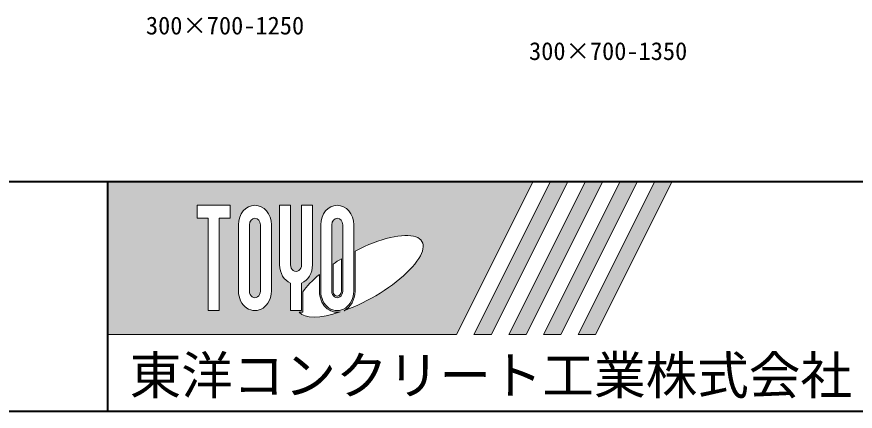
# Model space of a CAD drawing. Units: millimetres at full size; details may follow other scales. Extents: x -734 to 58102, y 49499 to 87169.
# Drawn here: x 12494 to 15776, y 52258 to 53802 of the extents above; entities that cross this region are included whole.
import ezdxf
from ezdxf.enums import TextEntityAlignment as Align

# ---------------------------------------------------------------- set-up
doc = ezdxf.new("R2010")
doc.units = ezdxf.units.MM
doc.header["$LTSCALE"] = 50
doc.layers.add('0_2', color=7, linetype='Continuous')
doc.layers.add('図枠', color=7, linetype='Continuous', lineweight=5)
doc.styles.add('ＭＳ ゴシック', font='')
doc.styles.add('ＭＳ 明朝', font='')
doc.styles.get('ＭＳ ゴシック').set_extended_font_data('MS Gothic')
doc.styles.get('ＭＳ 明朝').set_extended_font_data('MS Mincho')

msp = doc.modelspace()

# ---------------------------------------------------------------- hatches: boundary and pattern name
at = {"layer": '図枠'}
h = msp.add_hatch(color=256, dxfattribs=at)
h.paths.add_polyline_path([(12849.73, 53157.77), (12849.73, 52557.77), (14215.67, 52557.77), (14515.67, 53157.77)])
edge = h.paths.add_edge_path(flags=16)
edge.add_ellipse((13838.07, 52786.26), major_axis=(242.43, 135.7), ratio=0.3471473, start_angle=-144.31122, end_angle=72.1899, ccw=False)
edge.add_ellipse((13748.3, 52727.68), major_axis=(0, 82.5), ratio=0.8463542, start_angle=-160.70346, end_angle=-90)
edge.add_line((13818.12, 52727.68), (13818.12, 52884.94))
edge = h.paths.add_edge_path(flags=16)
edge.add_ellipse((13748.3, 52987.87), major_axis=(0, 76.15), ratio=0.8463542, start_angle=-90, end_angle=90, ccw=False)
edge.add_line((13812.75, 52987.87), (13812.75, 52727.68))
edge.add_ellipse((13748.3, 52727.68), major_axis=(0, 76.15), ratio=0.8463542, start_angle=90, end_angle=-90, ccw=False)
edge.add_line((13683.85, 52727.68), (13683.85, 52987.87))
edge = h.paths.add_edge_path(flags=16)
edge.add_line((13769.79, 52987.87), (13769.79, 52727.68))
edge.add_ellipse((13748.3, 52727.68), major_axis=(0, 25.38), ratio=0.8463542, start_angle=90, end_angle=-90, ccw=False)
edge.add_line((13726.82, 52727.68), (13726.82, 52987.87))
edge.add_ellipse((13748.3, 52987.87), major_axis=(0, 25.38), ratio=0.8463542, start_angle=-90, end_angle=90, ccw=False)
edge = h.paths.add_edge_path(flags=16)
edge.add_line((13764.41, 52854.88), (13764.41, 52727.68))
edge.add_ellipse((13748.3, 52727.68), major_axis=(0, 19.04), ratio=0.8463541, start_angle=90, end_angle=-90, ccw=False)
edge.add_line((13732.19, 52727.68), (13732.19, 52834.05))
edge.add_ellipse((13838.07, 52786.26), major_axis=(242.43, 135.7), ratio=0.3471473, start_angle=107.79174, end_angle=126.47132, ccw=False)
edge = h.paths.add_edge_path(flags=16)
edge.add_ellipse((13587.17, 52830.8), major_axis=(0, 76.15), ratio=0.8463542, start_angle=-163.34117, end_angle=-90, ccw=False)
edge.add_line((13608.65, 52759), (13608.65, 52651.52))
edge.add_line((13608.65, 52651.52), (13565.68, 52651.52))
edge.add_line((13565.68, 52651.52), (13565.68, 52759))
edge.add_ellipse((13587.17, 52830.8), major_axis=(0, 76.15), ratio=0.8463542, start_angle=90, end_angle=163.34117, ccw=False)
edge.add_line((13522.71, 52830.8), (13522.71, 53064.02))
edge.add_line((13522.71, 53064.02), (13565.68, 53064.02))
edge.add_line((13565.68, 53064.02), (13565.68, 52830.8))
edge.add_ellipse((13587.17, 52830.8), major_axis=(0, 25.38), ratio=0.8463542, start_angle=90, end_angle=-90)
edge.add_line((13608.65, 52830.8), (13608.65, 53064.02))
edge.add_line((13608.65, 53064.02), (13651.62, 53064.02))
edge.add_line((13651.62, 53064.02), (13651.62, 52830.8))
edge = h.paths.add_edge_path(flags=16)
edge.add_line((13678.48, 52793.35), (13678.48, 52727.68))
edge.add_ellipse((13748.3, 52727.68), major_axis=(0, 82.5), ratio=0.8463542, start_angle=90, end_angle=-171.54427)
edge.add_ellipse((13838.07, 52786.26), major_axis=(242.43, 135.7), ratio=0.3471473, start_angle=-178.64954, end_angle=-148.29244, ccw=False)
edge.add_line((13599.39, 52645.18), (13614.02, 52645.18))
edge.add_line((13614.02, 52645.18), (13614.02, 52725.62))
edge.add_ellipse((13838.07, 52786.26), major_axis=(242.43, 135.7), ratio=0.3471473, start_angle=148.21912, end_angle=165.90812, ccw=False)
edge = h.paths.add_edge_path(flags=16)
edge.add_ellipse((13426.04, 52987.87), major_axis=(0, 76.15), ratio=0.8463542, start_angle=-90, end_angle=90, ccw=False)
edge.add_line((13490.49, 52987.87), (13490.49, 52727.68))
edge.add_ellipse((13426.04, 52727.68), major_axis=(0, 76.15), ratio=0.8463542, start_angle=90, end_angle=-90, ccw=False)
edge.add_line((13361.58, 52727.68), (13361.58, 52987.87))
edge = h.paths.add_edge_path(flags=16)
edge.add_line((13447.52, 52987.87), (13447.52, 52727.68))
edge.add_ellipse((13426.04, 52727.68), major_axis=(0, 25.38), ratio=0.8463542, start_angle=90, end_angle=-90, ccw=False)
edge.add_line((13404.55, 52727.68), (13404.55, 52987.87))
edge.add_ellipse((13426.04, 52987.87), major_axis=(0, 25.38), ratio=0.8463542, start_angle=-90, end_angle=90, ccw=False)
h.paths.add_polyline_path([(13329.36, 53064.02), (13329.36, 53013.25), (13286.39, 53013.25), (13286.39, 52651.52), (13243.42, 52651.52), (13243.42, 53013.25), (13200.45, 53013.25), (13200.45, 53064.02)], flags=16)
for points in [[(14283.73, 52557.77), (14351.79, 52557.77), (14651.79, 53157.77), (14583.73, 53157.77)], [(14787.92, 53157.77), (14719.85, 53157.77), (14419.85, 52557.77), (14487.92, 52557.77)], [(14924.04, 53157.77), (14855.98, 53157.77), (14555.98, 52557.77), (14624.04, 52557.77)], [(15060.17, 53157.77), (14992.1, 53157.77), (14692.1, 52557.77), (14760.17, 52557.77)]]:
    msp.add_hatch(color=256, dxfattribs=at).paths.add_polyline_path(points)

# ---------------------------------------------------------------- linework, layer by layer
at = {"layer": '図枠', "lineweight": 40}
for p, q in [((2274.73, 53157.77), (25674.73, 53157.77)), ((12849.73, 52257.77), (12849.73, 53157.77)), ((2274.73, 52257.77), (25674.73, 52257.77))]:
    msp.add_line(p, q, dxfattribs=at)
at = {"layer": '図枠'}
for p, q in [((12849.73, 53157.77), (14515.67, 53157.77)), ((14515.67, 53157.77), (14215.67, 52557.77)), ((14583.73, 53157.77), (14283.73, 52557.77)), ((14651.79, 53157.77), (14351.79, 52557.77)), ((14719.85, 53157.77), (14419.85, 52557.77)), ((14787.92, 53157.77), (14487.92, 52557.77)), ((14855.98, 53157.77), (14555.98, 52557.77)), ((14583.73, 53157.77), (14651.79, 53157.77)), ((14924.04, 53157.77), (14624.04, 52557.77)), ((14992.1, 53157.77), (14692.1, 52557.77)), ((14719.85, 53157.77), (14787.92, 53157.77)), ((15060.17, 53157.77), (14760.17, 52557.77)), ((14855.98, 53157.77), (14924.04, 53157.77)), ((14992.1, 53157.77), (15060.17, 53157.77)), ((13200.45, 53064.02), (13200.45, 53013.25)), ((13200.45, 53064.02), (13329.36, 53064.02)), ((13329.36, 53064.02), (13329.36, 53013.25)), ((13522.71, 53064.02), (13565.68, 53064.02)), ((13522.71, 52830.8), (13522.71, 53064.02)), ((13565.68, 53064.02), (13565.68, 52830.8)), ((13608.65, 53064.02), (13651.62, 53064.02)), ((13608.65, 52830.8), (13608.65, 53064.02)), ((13651.62, 53064.02), (13651.62, 52830.8)), ((13243.42, 53013.25), (13200.45, 53013.25)), ((13243.42, 53013.25), (13243.42, 52651.52)), ((13286.39, 53013.25), (13286.39, 52651.52)), ((13329.36, 53013.25), (13286.39, 53013.25)), ((13361.58, 52987.87), (13361.58, 52727.68)), ((13404.55, 52727.68), (13404.55, 52987.87)), ((13447.52, 52987.87), (13447.52, 52727.68)), ((13490.49, 52727.68), (13490.49, 52987.87)), ((13683.85, 52987.87), (13683.85, 52727.68)), ((13726.82, 52727.68), (13726.82, 52987.87)), ((13769.79, 52987.87), (13769.79, 52727.68)), ((13812.75, 52727.68), (13812.75, 52987.87)), ((13764.41, 52854.88), (13764.41, 52727.68)), ((13818.12, 52727.68), (13818.12, 52884.94)), ((13732.19, 52727.68), (13732.19, 52834.05)), ((13678.48, 52793.35), (13678.48, 52727.68)), ((13565.68, 52759), (13565.68, 52651.52)), ((13608.65, 52759), (13608.65, 52651.52)), ((13614.02, 52725.62), (13614.02, 52645.18)), ((13286.39, 52651.52), (13243.42, 52651.52)), ((13608.65, 52651.52), (13565.68, 52651.52)), ((13599.39, 52645.18), (13614.02, 52645.18)), ((12849.73, 52557.77), (14215.67, 52557.77)), ((14283.73, 52557.77), (14351.79, 52557.77)), ((14419.85, 52557.77), (14487.92, 52557.77)), ((14555.98, 52557.77), (14624.04, 52557.77)), ((14692.1, 52557.77), (14760.17, 52557.77))]:
    msp.add_line(p, q, dxfattribs=at)
for centre, major_axis, ratio, start_param, end_param in [((13426.04, 52987.87), (0, 76.15), 0.846354, 4.712389, 7.8539816), ((13748.3, 52987.87), (0, 76.15), 0.846354, 4.712389, 7.8539816), ((13426.04, 52987.87), (0, 25.38), 0.846354, 4.712389, 7.8539816), ((13748.3, 52987.87), (0, 25.38), 0.846354, 4.712389, 7.8539816), ((13838.07, 52786.26), (242.43, 135.7), 0.347147, 4.2621853, 7.7429163), ((13838.07, 52786.26), (242.43, 135.7), 0.347147, 1.6817405, 1.8219833), ((13587.17, 52830.8), (0, 76.15), 0.846354, 1.5707963, 2.8017557), ((13587.17, 52830.8), (0, 25.38), 0.846354, 1.5707963, 4.712389), ((13587.17, 52830.8), (0, 76.15), 0.846354, 3.4814296, 4.712389), ((13838.07, 52786.26), (242.43, 135.7), 0.347147, 2.0815197, 2.5155126), ((13426.04, 52727.68), (0, 76.15), 0.846354, 1.5707963, 4.712389), ((13426.04, 52727.68), (0, 25.38), 0.846354, 1.5707963, 4.712389), ((13748.3, 52727.68), (0, 82.5), 0.846354, 1.5707963, 3.3154679), ((13748.3, 52727.68), (0, 76.15), 0.846354, 1.5707963, 4.712389), ((13748.3, 52727.68), (0, 25.38), 0.846354, 1.5707963, 4.712389), ((13748.3, 52727.68), (0, 19.04), 0.846354, 1.5707963, 4.712389), ((13748.3, 52727.68), (0, 82.5), 0.846354, 3.5338438, 4.712389), ((13838.07, 52786.26), (242.43, 135.7), 0.347147, 3.2093975, 4.2004451)]:
    msp.add_ellipse(centre, major_axis=major_axis, ratio=ratio, start_param=start_param, end_param=end_param, dxfattribs=at)

# ---------------------------------------------------------------- texts
at = {"layer": '0_2', "style": 'ＭＳ 明朝'}
for s, p in [('300×700-1250', (13309.02, 53767.76)), ('300×700-1350', (14809.02, 53667.76))]:
    msp.add_text(s, height=70.05, dxfattribs=at).set_placement(p, align=Align.MIDDLE_CENTER)
at = {"layer": '図枠', "style": 'ＭＳ ゴシック'}
msp.add_text('東洋コンクリート工業株式会社', height=148.1, dxfattribs=at).set_placement((14349.73, 52398.4), align=Align.MIDDLE_CENTER)

doc.saveas('drawing.dxf')
